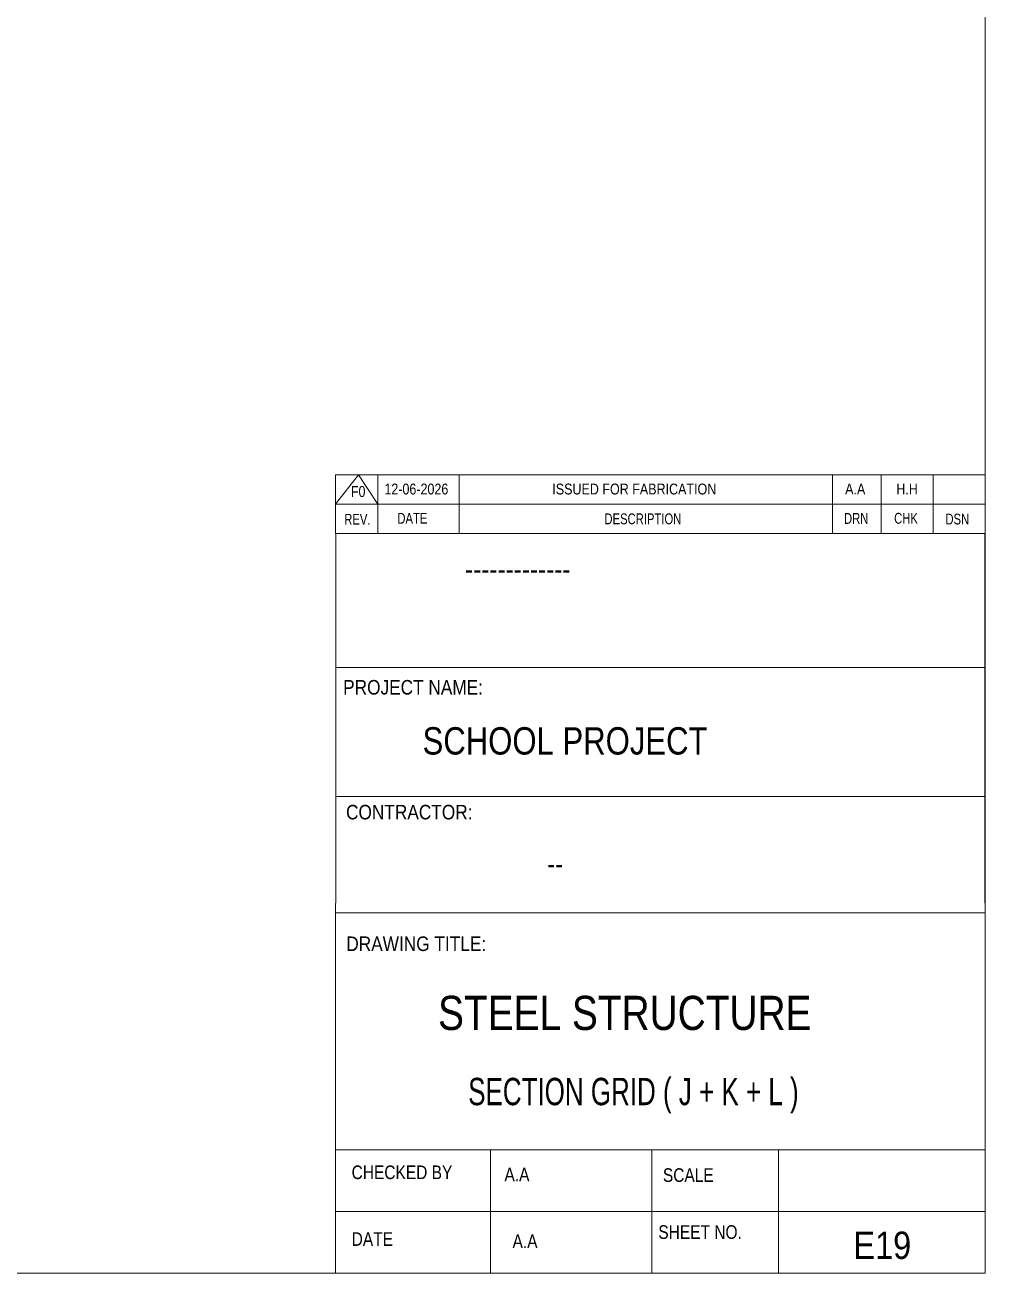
# Model space of a CAD drawing. Header units: millimetres. Extents: x -49 to 773, y -82 to 492.
# Drawn here: x 590.7 to 773.3, y -82.4 to 154.9 of the extents above; entities that cross this region are included whole.
import ezdxf

# ---------------------------------------------------------------- set-up
doc = ezdxf.new("R2010")
doc.units = ezdxf.units.MM
doc.linetypes.add('XKITLINE00', pattern=[0])
doc.layers.add('DrawingSheet', color=5, linetype='Continuous', lineweight=0)
doc.layers.add('OtherObjectType', color=7, linetype='Continuous', lineweight=0)
doc.styles.add('@ARIAL_UNICODE_MS_BOLD', font='ARIAL.TTF')
doc.styles.add('ARIAL', font='ARIAL.TTF')
doc.styles.add('ARIAL_NARROW', font='ARIALN.TTF')
doc.styles.add('COMIC_SANS_MS_BOLD', font='COMICBD.TTF')
doc.styles.add('SWIS721_EX_BT', font='ARIAL.TTF')
doc.styles.add('SWISSE', font='ARIAL.TTF')

# ---------------------------------------------------------------- blocks, each defined once
blk = doc.blocks.new('*A477')
at = {"layer": 'DrawingSheet', "color": 5, "linetype": 'XKITLINE00', "lineweight": 0}
for p, q in [((773.26, -82.42), (773.26, 491.58)), ((-46.74, -82.42), (773.26, -82.42))]:
    blk.add_line(p, q, dxfattribs=at)
blk = doc.blocks.new('*A478')
at = {"layer": 'OtherObjectType', "color": 7, "linetype": 'XKITLINE00', "lineweight": 0}
for p, q in [((649.76, 69.35), (773.26, 69.35)), ((649.76, 63.79), (654.09, 69.35)), ((649.76, 63.79), (649.76, 69.35)), ((654.09, 69.35), (657.79, 63.79)), ((657.79, 63.79), (657.79, 69.35)), ((673.23, 63.79), (673.23, 69.35)), ((744.24, 63.79), (744.24, 69.35)), ((753.5, 63.79), (753.5, 69.35)), ((763.38, 63.79), (763.38, 69.35)), ((773.26, 63.79), (773.26, 69.35)), ((649.76, 63.79), (773.26, 63.79)), ((649.76, 58.23), (649.76, 63.79)), ((653.47, 63.79), (773.26, 63.79)), ((657.79, 58.23), (657.79, 63.79)), ((673.23, 58.23), (673.23, 63.79)), ((744.24, 58.23), (744.24, 63.79)), ((753.5, 58.23), (753.5, 63.79)), ((763.38, 58.23), (763.38, 63.79)), ((773.26, 58.23), (773.26, 63.79))]:
    blk.add_line(p, q, dxfattribs=at)
at = {"layer": 'OtherObjectType', "color": 7, "style": 'ARIAL_NARROW'}
for s, height, width, p in [('F0', 2.058, 1.008832, (652.66, 65.17)), ('12-06-2026', 2.058, 1.008832, (659.03, 65.64)), ('ISSUED FOR FABRICATION', 2.0583, 1.008832, (690.97, 65.64)), ('A.A', 2.058, 1.008832, (746.66, 65.64)), ('H.H', 2.058, 1.008832, (756.39, 65.64)), ('REV.', 2.058, 0.907949, (651.4, 59.89)), ('DATE', 2.058, 0.907949, (661.5, 60.08)), ('DESCRIPTION', 2.0583, 0.907949, (700.88, 59.97)), ('DRN', 2.058, 0.907949, (746.44, 60.05)), ('CHK', 2.058, 0.907949, (755.98, 60.08)), ('DSN', 2.058, 0.907949, (765.73, 59.93))]:
    blk.add_text(s, height=height, dxfattribs=dict(at, width=width)).set_placement(p)
blk = doc.blocks.new('*A479')
at = {"layer": 'OtherObjectType', "color": 2, "linetype": 'XKITLINE00', "lineweight": 0}
for p, q in [((649.76, -82.42), (649.77, 58.23)), ((649.76, 58.23), (773.26, 58.23)), ((773.25, 58.22), (773.26, -82.42)), ((773.26, 32.73), (649.76, 32.73)), ((649.76, 8.21), (773.26, 8.21)), ((773.26, -13.93), (649.76, -13.93)), ((773.26, -59.02), (649.76, -59.02)), ((679.21, -59.02), (679.21, -82.42)), ((709.88, -82.42), (709.88, -59.02)), ((734.01, -82.42), (734.01, -59.02)), ((773.26, -70.72), (649.76, -70.72)), ((773.26, -82.42), (649.76, -82.42))]:
    blk.add_line(p, q, dxfattribs=at)
at = {"layer": 'OtherObjectType', "color": 4, "style": '@ARIAL_UNICODE_MS_BOLD', "width": 0.85}
blk.add_text('-------------', height=3.9, dxfattribs=at).set_placement((674.38, 49.49))
at = {"layer": 'OtherObjectType', "color": 3}
for s, height, style, width, p in [('PROJECT NAME:', 2.7618, 'SWIS721_EX_BT', 0.85, (651.19, 27.59)), ('CONTRACTOR:', 2.7618, 'SWISSE', 0.85, (651.74, 3.85)), ('DRAWING TITLE:', 2.7618, 'SWIS721_EX_BT', 0.85, (651.79, -21.18)), ('SECTION GRID ( J + K + L ) ', 5.2, 'ARIAL', 0.68, (674.97, -50.5)), ('E19', 5.2, 'ARIAL', 0.85, (748.23, -79.74))]:
    blk.add_text(s, height=height, dxfattribs=dict(at, style=style, width=width)).set_placement(p)
at = {"layer": 'OtherObjectType', "color": 7, "width": 0.85}
for s, height, p in [('SCHOOL PROJECT', 5.2, (666.3, 16.18)), ('STEEL STRUCTURE', 6.5, (669.24, -36.2)), ('CHECKED BY', 2.592, (652.8, -64.56)), ('A.A', 2.592, (681.87, -64.97)), ('SCALE', 2.592, (712, -65.09)), ('SHEET NO.', 2.592, (711.13, -75.92)), ('DATE', 2.592, (652.81, -77.26)), ('A.A', 2.592, (683.41, -77.66))]:
    blk.add_text(s, height=height, dxfattribs=at).set_placement(p)
at = {"layer": 'OtherObjectType', "color": 1, "style": 'COMIC_SANS_MS_BOLD', "width": 0.85}
blk.add_text('--', height=3.9, dxfattribs=at).set_placement((690.03, -6.56))

msp = doc.modelspace()

# ---------------------------------------------------------------- block references
at = {"lineweight": 0}
for name in ['*A477', '*A478', '*A479']:
    msp.add_blockref(name, (0, 0), dxfattribs=at)

doc.saveas('drawing.dxf')
